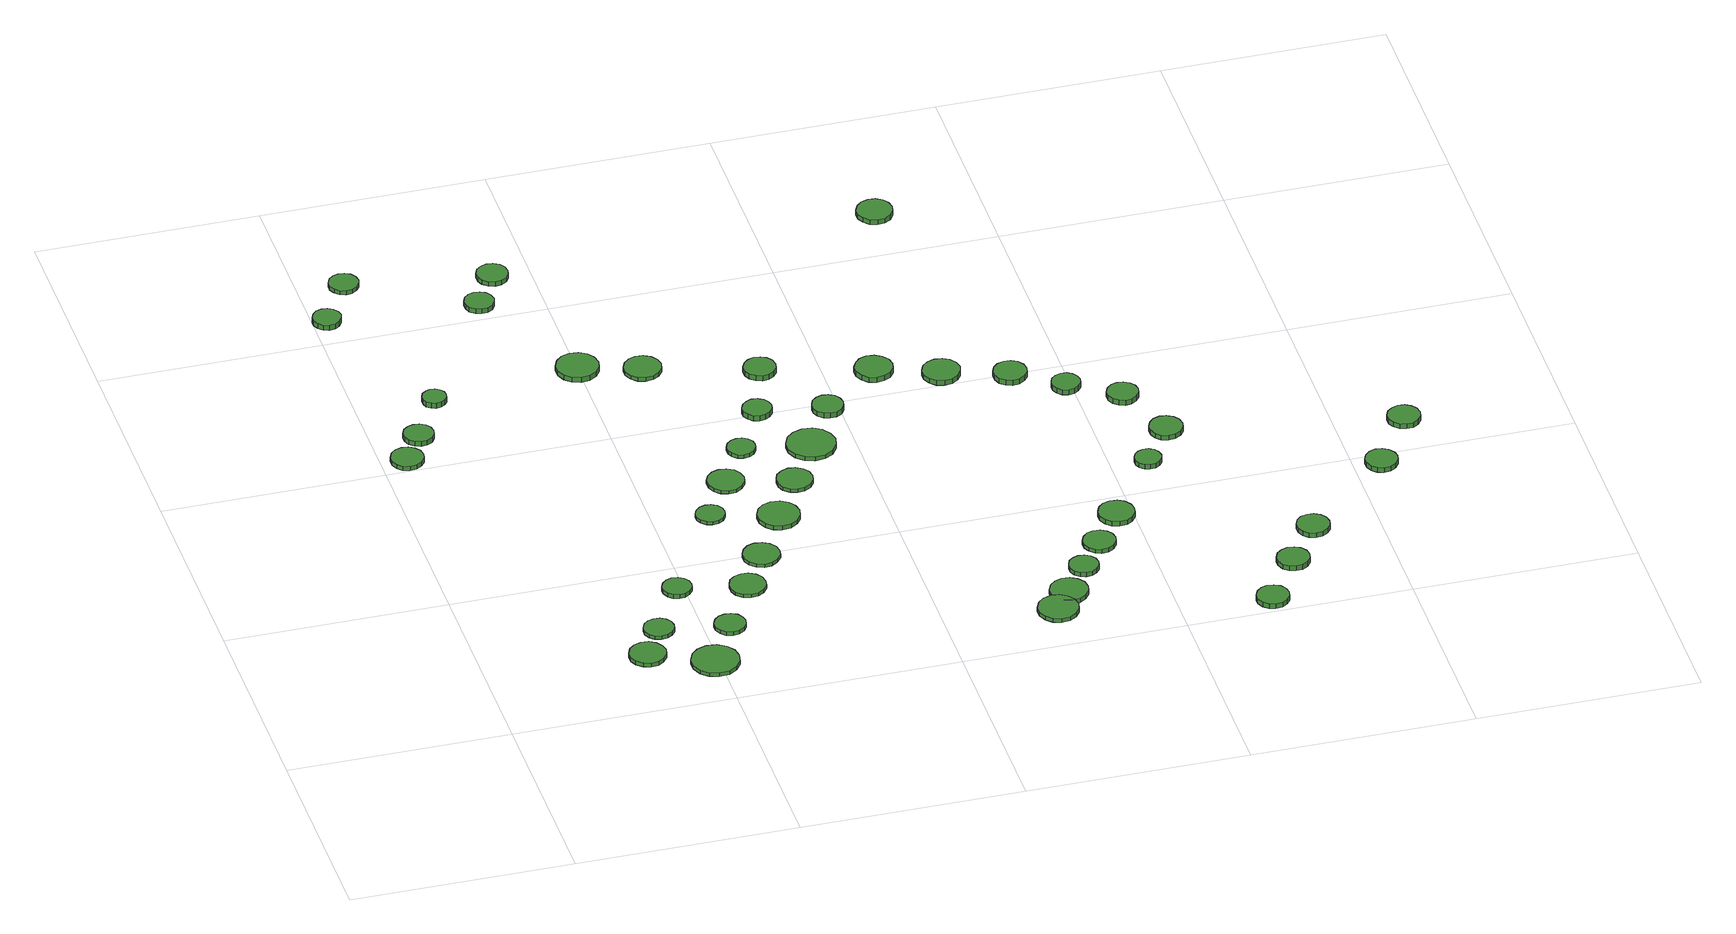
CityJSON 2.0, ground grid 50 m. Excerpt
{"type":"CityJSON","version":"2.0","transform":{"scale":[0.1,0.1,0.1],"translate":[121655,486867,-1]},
"CityObjects":{
"tree1":{"type":"SolitaryVegetationObject","attributes":{"function":"something"},"geometry":[{"type":"MultiSurface","lod":"1","boundaries":[[[0,1,2,3,4,5,6,7,8,9,10,11,12,13,14]],[[15,16,17,18,19,20,21,22,23,24,25,26,27,28,29]],[[0,29,28,1]],[[1,28,27,2]],[[2,27,26,3]],[[3,26,25,4]],[[4,25,24,5]],[[5,24,23,6]],[[6,23,22,7]],[[7,22,21,8]],[[8,21,20,9]],[[9,20,19,10]],[[10,19,18,11]],[[11,18,17,12]],[[12,17,16,13]],[[13,16,15,14]],[[14,15,29,0]]]}]},
"tree2":{"type":"SolitaryVegetationObject","attributes":{"function":"something"},"geometry":[{"type":"MultiSurface","lod":"1","boundaries":[[[30,31,32,33,34,35,36,37,38,39,40,41,42,43,44]],[[45,46,47,48,49,50,51,52,53,54,55,56,57,58,59]],[[30,59,58,31]],[[31,58,57,32]],[[32,57,56,33]],[[33,56,55,34]],[[34,55,54,35]],[[35,54,53,36]],[[36,53,52,37]],[[37,52,51,38]],[[38,51,50,39]],[[39,50,49,40]],[[40,49,48,41]],[[41,48,47,42]],[[42,47,46,43]],[[43,46,45,44]],[[44,45,59,30]]]}]},
"tree3":{"type":"SolitaryVegetationObject","attributes":{"function":"something"},"geometry":[{"type":"MultiSurface","lod":"1","boundaries":[[[60,61,62,63,64,65,66,67,68,69,70,71,72,73,74]],[[75,76,77,78,79,80,81,82,83,84,85,86,87,88,89]],[[60,89,88,61]],[[61,88,87,62]],[[62,87,86,63]],[[63,86,85,64]],[[64,85,84,65]],[[65,84,83,66]],[[66,83,82,67]],[[67,82,81,68]],[[68,81,80,69]],[[69,80,79,70]],[[70,79,78,71]],[[71,78,77,72]],[[72,77,76,73]],[[73,76,75,74]],[[74,75,89,60]]]}]},
"tree4":{"type":"SolitaryVegetationObject","attributes":{"function":"something"},"geometry":[{"type":"MultiSurface","lod":"1","boundaries":[[[90,91,92,93,94,95,96,97,98,99,100,101,102,103,104]],[[105,106,107,108,109,110,111,112,113,114,115,116,117,118,119]],[[90,119,118,91]],[[91,118,117,92]],[[92,117,116,93]],[[93,116,115,94]],[[94,115,114,95]],[[95,114,113,96]],[[96,113,112,97]],[[97,112,111,98]],[[98,111,110,99]],[[99,110,109,100]],[[100,109,108,101]],[[101,108,107,102]],[[102,107,106,103]],[[103,106,105,104]],[[104,105,119,90]]]}]},
"tree5":{"type":"SolitaryVegetationObject","attributes":{"function":"something"},"geometry":[{"type":"MultiSurface","lod":"1","boundaries":[[[120,121,122,123,124,125,126,127,128,129,130,131,132,133,134]],[[135,136,137,138,139,140,141,142,143,144,145,146,147,148,149]],[[120,149,148,121]],[[121,148,147,122]],[[122,147,146,123]],[[123,146,145,124]],[[124,145,144,125]],[[125,144,143,126]],[[126,143,142,127]],[[127,142,141,128]],[[128,141,140,129]],[[129,140,139,130]],[[130,139,138,131]],[[131,138,137,132]],[[132,137,136,133]],[[133,136,135,134]],[[134,135,149,120]]]}]},
"tree6":{"type":"SolitaryVegetationObject","attributes":{"function":"something"},"geometry":[{"type":"MultiSurface","lod":"1","boundaries":[[[150,151,152,153,154,155,156,157,158,159,160,161,162,163,164]],[[165,166,167,168,169,170,171,172,173,174,175,176,177,178,179]],[[150,179,178,151]],[[151,178,177,152]],[[152,177,176,153]],[[153,176,175,154]],[[154,175,174,155]],[[155,174,173,156]],[[156,173,172,157]],[[157,172,171,158]],[[158,171,170,159]],[[159,170,169,160]],[[160,169,168,161]],[[161,168,167,162]],[[162,167,166,163]],[[163,166,165,164]],[[164,165,179,150]]]}]},
"tree7":{"type":"SolitaryVegetationObject","attributes":{"function":"something"},"geometry":[{"type":"MultiSurface","lod":"1","boundaries":[[[180,181,182,183,184,185,186,187,188,189,190,191,192,193,194]],[[195,196,197,198,199,200,201,202,203,204,205,206,207,208,209]],[[180,209,208,181]],[[181,208,207,182]],[[182,207,206,183]],[[183,206,205,184]],[[184,205,204,185]],[[185,204,203,186]],[[186,203,202,187]],[[187,202,201,188]],[[188,201,200,189]],[[189,200,199,190]],[[190,199,198,191]],[[191,198,197,192]],[[192,197,196,193]],[[193,196,195,194]],[[194,195,209,180]]]}]},
"tree8":{"type":"SolitaryVegetationObject","attributes":{"function":"something"},"geometry":[{"type":"MultiSurface","lod":"1","boundaries":[[[210,211,212,213,214,215,216,217,218,219,220,221,222,223,224]],[[225,226,227,228,229,230,231,232,233,234,235,236,237,238,239]],[[210,239,238,211]],[[211,238,237,212]],[[212,237,236,213]],[[213,236,235,214]],[[214,235,234,215]],[[215,234,233,216]],[[216,233,232,217]],[[217,232,231,218]],[[218,231,230,219]],[[219,230,229,220]],[[220,229,228,221]],[[221,228,227,222]],[[222,227,226,223]],[[223,226,225,224]],[[224,225,239,210]]]}]},
"tree9":{"type":"SolitaryVegetationObject","attributes":{"function":"something"},"geometry":[{"type":"MultiSurface","lod":"1","boundaries":[[[240,241,242,243,244,245,246,247,248,249,250,251,252,253,254]],[[255,256,257,258,259,260,261,262,263,264,265,266,267,268,269]],[[240,269,268,241]],[[241,268,267,242]],[[242,267,266,243]],[[243,266,265,244]],[[244,265,264,245]],[[245,264,263,246]],[[246,263,262,247]],[[247,262,261,248]],[[248,261,260,249]],[[249,260,259,250]],[[250,259,258,251]],[[251,258,257,252]],[[252,257,256,253]],[[253,256,255,254]],[[254,255,269,240]]]}]},
"tree10":{"type":"SolitaryVegetationObject","attributes":{"function":"something"},"geometry":[{"type":"MultiSurface","lod":"1","boundaries":[[[270,271,272,273,274,275,276,277,278,279,280,281,282,283,284]],[[285,286,287,288,289,290,291,292,293,294,295,296,297,298,299]],[[270,299,298,271]],[[271,298,297,272]],[[272,297,296,273]],[[273,296,295,274]],[[274,295,294,275]],[[275,294,293,276]],[[276,293,292,277]],[[277,292,291,278]],[[278,291,290,279]],[[279,290,289,280]],[[280,289,288,281]],[[281,288,287,282]],[[282,287,286,283]],[[283,286,285,284]],[[284,285,299,270]]]}]},
"tree11":{"type":"SolitaryVegetationObject","attributes":{"function":"something"},"geometry":[{"type":"MultiSurface","lod":"1","boundaries":[[[300,301,302,303,304,305,306,307,308,309,310,311,312,313,314]],[[315,316,317,318,319,320,321,322,323,324,325,326,327,328,329]],[[300,329,328,301]],[[301,328,327,302]],[[302,327,326,303]],[[303,326,325,304]],[[304,325,324,305]],[[305,324,323,306]],[[306,323,322,307]],[[307,322,321,308]],[[308,321,320,309]],[[309,320,319,310]],[[310,319,318,311]],[[311,318,317,312]],[[312,317,316,313]],[[313,316,315,314]],[[314,315,329,300]]]}]},
"tree12":{"type":"SolitaryVegetationObject","attributes":{"function":"something"},"geometry":[{"type":"MultiSurface","lod":"1","boundaries":[[[330,331,332,333,334,335,336,337,338,339,340,341,342,343,344]],[[345,346,347,348,349,350,351,352,353,354,355,356,357,358,359]],[[330,359,358,331]],[[331,358,357,332]],[[332,357,356,333]],[[333,356,355,334]],[[334,355,354,335]],[[335,354,353,336]],[[336,353,352,337]],[[337,352,351,338]],[[338,351,350,339]],[[339,350,349,340]],[[340,349,348,341]],[[341,348,347,342]],[[342,347,346,343]],[[343,346,345,344]],[[344,345,359,330]]]}]},
"tree13":{"type":"SolitaryVegetationObject","attributes":{"function":"something"},"geometry":[{"type":"MultiSurface","lod":"1","boundaries":[[[360,361,362,363,364,365,366,367,368,369,370,371,372,373,374]],[[375,376,377,378,379,380,381,382,383,384,385,386,387,388,389]],[[360,389,388,361]],[[361,388,387,362]],[[362,387,386,363]],[[363,386,385,364]],[[364,385,384,365]],[[365,384,383,366]],[[366,383,382,367]],[[367,382,381,368]],[[368,381,380,369]],[[369,380,379,370]],[[370,379,378,371]],[[371,378,377,372]],[[372,377,376,373]],[[373,376,375,374]],[[374,375,389,360]]]}]},
"tree14":{"type":"SolitaryVegetationObject","attributes":{"function":"something"},"geometry":[{"type":"MultiSurface","lod":"1","boundaries":[[[390,391,392,393,394,395,396,397,398,399,400,401,402,403,404]],[[405,406,407,408,409,410,411,412,413,414,415,416,417,418,419]],[[390,419,418,391]],[[391,418,417,392]],[[392,417,416,393]],[[393,416,415,394]],[[394,415,414,395]],[[395,414,413,396]],[[396,413,412,397]],[[397,412,411,398]],[[398,411,410,399]],[[399,410,409,400]],[[400,409,408,401]],[[401,408,407,402]],[[402,407,406,403]],[[403,406,405,404]],[[404,405,419,390]]]}]},
"tree15":{"type":"SolitaryVegetationObject","attributes":{"function":"something"},"geometry":[{"type":"MultiSurface","lod":"1","boundaries":[[[420,421,422,423,424,425,426,427,428,429,430,431,432,433,434]],[[435,436,437,438,439,440,441,442,443,444,445,446,447,448,449]],[[420,449,448,421]],[[421,448,447,422]],[[422,447,446,423]],[[423,446,445,424]],[[424,445,444,425]],[[425,444,443,426]],[[426,443,442,427]],[[427,442,441,428]],[[428,441,440,429]],[[429,440,439,430]],[[430,439,438,431]],[[431,438,437,432]],[[432,437,436,433]],[[433,436,435,434]],[[434,435,449,420]]]}]},
"tree16":{"type":"SolitaryVegetationObject","attributes":{"function":"something"},"geometry":[{"type":"MultiSurface","lod":"1","boundaries":[[[450,451,452,453,454,455,456,457,458,459,460,461,462,463,464]],[[465,466,467,468,469,470,471,472,473,474,475,476,477,478,479]],[[450,479,478,451]],[[451,478,477,452]],[[452,477,476,453]],[[453,476,475,454]],[[454,475,474,455]],[[455,474,473,456]],[[456,473,472,457]],[[457,472,471,458]],[[458,471,470,459]],[[459,470,469,460]],[[460,469,468,461]],[[461,468,467,462]],[[462,467,466,463]],[[463,466,465,464]],[[464,465,479,450]]]}]},
"tree17":{"type":"SolitaryVegetationObject","attributes":{"function":"something"},"geometry":[{"type":"MultiSurface","lod":"1","boundaries":[[[480,481,482,483,484,485,486,487,488,489,490,491,492,493,494]],[[495,496,497,498,499,500,501,502,503,504,505,506,507,508,509]],[[480,509,508,481]],[[481,508,507,482]],[[482,507,506,483]],[[483,506,505,484]],[[484,505,504,485]],[[485,504,503,486]],[[486,503,502,487]],[[487,502,501,488]],[[488,501,500,489]],[[489,500,499,490]],[[490,499,498,491]],[[491,498,497,492]],[[492,497,496,493]],[[493,496,495,494]],[[494,495,509,480]]]}]},
"tree18":{"type":"SolitaryVegetationObject","attributes":{"function":"something"},"geometry":[{"type":"MultiSurface","lod":"1","boundaries":[[[510,511,512,513,514,515,516,517,518,519,520,521,522,523,524]],[[525,526,527,528,529,530,531,532,533,534,535,536,537,538,539]],[[510,539,538,511]],[[511,538,537,512]],[[512,537,536,513]],[[513,536,535,514]],[[514,535,534,515]],[[515,534,533,516]],[[516,533,532,517]],[[517,532,531,518]],[[518,531,530,519]],[[519,530,529,520]],[[520,529,528,521]],[[521,528,527,522]],[[522,527,526,523]],[[523,526,525,524]],[[524,525,539,510]]]}]},
"tree19":{"type":"SolitaryVegetationObject","attributes":{"function":"something"},"geometry":[{"type":"MultiSurface","lod":"1","boundaries":[[[540,541,542,543,544,545,546,547,548,549,550,551,552,553,554]],[[555,556,557,558,559,560,561,562,563,564,565,566,567,568,569]],[[540,569,568,541]],[[541,568,567,542]],[[542,567,566,543]],[[543,566,565,544]],[[544,565,564,545]],[[545,564,563,546]],[[546,563,562,547]],[[547,562,561,548]],[[548,561,560,549]],[[549,560,559,550]],[[550,559,558,551]],[[551,558,557,552]],[[552,557,556,553]],[[553,556,555,554]],[[554,555,569,540]]]}]},
"tree20":{"type":"SolitaryVegetationObject","attributes":{"function":"something"},"geometry":[{"type":"MultiSurface","lod":"1","boundaries":[[[570,571,572,573,574,575,576,577,578,579,580,581,582,583,584]],[[585,586,587,588,589,590,591,592,593,594,595,596,597,598,599]],[[570,599,598,571]],[[571,598,597,572]],[[572,597,596,573]],[[573,596,595,574]],[[574,595,594,575]],[[575,594,593,576]],[[576,593,592,577]],[[577,592,591,578]],[[578,591,590,579]],[[579,590,589,580]],[[580,589,588,581]],[[581,588,587,582]],[[582,587,586,583]],[[583,586,585,584]],[[584,585,599,570]]]}]},
"tree21":{"type":"SolitaryVegetationObject","attributes":{"function":"something"},"geometry":[{"type":"MultiSurface","lod":"1","boundaries":[[[600,601,602,603,604,605,606,607,608,609,610,611,612,613,614]],[[615,616,617,618,619,620,621,622,623,624,625,626,627,628,629]],[[600,629,628,601]],[[601,628,627,602]],[[602,627,626,603]],[[603,626,625,604]],[[604,625,624,605]],[[605,624,623,606]],[[606,623,622,607]],[[607,622,621,608]],[[608,621,620,609]],[[609,620,619,610]],[[610,619,618,611]],[[611,618,617,612]],[[612,617,616,613]],[[613,616,615,614]],[[614,615,629,600]]]}]},
"tree22":{"type":"SolitaryVegetationObject","attributes":{"function":"something"},"geometry":[{"type":"MultiSurface","lod":"1","boundaries":[[[630,631,632,633,634,635,636,637,638,639,640,641,642,643,644]],[[645,646,647,648,649,650,651,652,653,654,655,656,657,658,659]],[[630,659,658,631]],[[631,658,657,632]],[[632,657,656,633]],[[633,656,655,634]],[[634,655,654,635]],[[635,654,653,636]],[[636,653,652,637]],[[637,652,651,638]],[[638,651,650,639]],[[639,650,649,640]],[[640,649,648,641]],[[641,648,647,642]],[[642,647,646,643]],[[643,646,645,644]],[[644,645,659,630]]]}]},
"tree23":{"type":"SolitaryVegetationObject","attributes":{"function":"something"},"geometry":[{"type":"MultiSurface","lod":"1","boundaries":[[[660,661,662,663,664,665,666,667,668,669,670,671,672,673,674]],[[675,676,677,678,679,680,681,682,683,684,685,686,687,688,689]],[[660,689,688,661]],[[661,688,687,662]],[[662,687,686,663]],[[663,686,685,664]],[[664,685,684,665]],[[665,684,683,666]],[[666,683,682,667]],[[667,682,681,668]],[[668,681,680,669]],[[669,680,679,670]],[[670,679,678,671]],[[671,678,677,672]],[[672,677,676,673]],[[673,676,675,674]],[[674,675,689,660]]]}]},
"tree24":{"type":"SolitaryVegetationObject","attributes":{"function":"something"},"geometry":[{"type":"MultiSurface","lod":"1","boundaries":[[[690,691,692,693,694,695,696,697,698,699,700,701,702,703,704]],[[705,706,707,708,709,710,711,712,713,714,715,716,717,718,719]],[[690,719,718,691]],[[691,718,717,692]],[[692,717,716,693]],[[693,716,715,694]],[[694,715,714,695]],[[695,714,713,696]],[[696,713,712,697]],[[697,712,711,698]],[[698,711,710,699]],[[699,710,709,700]],[[700,709,708,701]],[[701,708,707,702]],[[702,707,706,703]],[[703,706,705,704]],[[704,705,719,690]]]}]},
"tree25":{"type":"SolitaryVegetationObject","attributes":{"function":"something"},"geometry":[{"type":"MultiSurface","lod":"1","boundaries":[[[720,721,722,723,724,725,726,727,728,729,730,731,732,733,734]],[[735,736,737,738,739,740,741,742,743,744,745,746,747,748,749]],[[720,749,748,721]],[[721,748,747,722]],[[722,747,746,723]],[[723,746,745,724]],[[724,745,744,725]],[[725,744,743,726]],[[726,743,742,727]],[[727,742,741,728]],[[728,741,740,729]],[[729,740,739,730]],[[730,739,738,731]],[[731,738,737,732]],[[732,737,736,733]],[[733,736,735,734]],[[734,735,749,720]]]}]},
"tree26":{"type":"SolitaryVegetationObject","attributes":{"function":"something"},"geometry":[{"type":"MultiSurface","lod":"1","boundaries":[[[750,751,752,753,754,755,756,757,758,759,760,761,762,763,764]],[[765,766,767,768,769,770,771,772,773,774,775,776,777,778,779]],[[750,779,778,751]],[[751,778,777,752]],[[752,777,776,753]],[[753,776,775,754]],[[754,775,774,755]],[[755,774,773,756]],[[756,773,772,757]],[[757,772,771,758]],[[758,771,770,759]],[[759,770,769,760]],[[760,769,768,761]],[[761,768,767,762]],[[762,767,766,763]],[[763,766,765,764]],[[764,765,779,750]]]}]},
"tree27":{"type":"SolitaryVegetationObject","attributes":{"function":"something"},"geometry":[{"type":"MultiSurface","lod":"1","boundaries":[[[780,781,782,783,784,785,786,787,788,789,790,791,792,793,794]],[[795,796,797,798,799,800,801,802,803,804,805,806,807,808,809]],[[780,809,808,781]],[[781,808,807,782]],[[782,807,806,783]],[[783,806,805,784]],[[784,805,804,785]],[[785,804,803,786]],[[786,803,802,787]],[[787,802,801,788]],[[788,801,800,789]],[[789,800,799,790]],[[790,799,798,791]],[[791,798,797,792]],[[792,797,796,793]],[[793,796,795,794]],[[794,795,809,780]]]}]},
"tree28":{"type":"SolitaryVegetationObject","attributes":{"function":"something"},"geometry":[{"type":"MultiSurface","lod":"1","boundaries":[[[810,811,812,813,814,815,816,817,818,819,820,821,822,823,824]],[[825,826,827,828,829,830,831,832,833,834,835,836,837,838,839]],[[810,839,838,811]],[[811,838,837,812]],[[812,837,836,813]],[[813,836,835,814]],[[814,835,834,815]],[[815,834,833,816]],[[816,833,832,817]],[[817,832,831,818]],[[818,831,830,819]],[[819,830,829,820]],[[820,829,828,821]],[[821,828,827,822]],[[822,827,826,823]],[[823,826,825,824]],[[824,825,839,810]]]}]},
"tree29":{"type":"SolitaryVegetationObject","attributes":{"function":"something"},"geometry":[{"type":"MultiSurface","lod":"1","boundaries":[[[840,841,842,843,844,845,846,847,848,849,850,851,852,853,854]],[[855,856,857,858,859,860,861,862,863,864,865,866,867,868,869]],[[840,869,868,841]],[[841,868,867,842]],[[842,867,866,843]],[[843,866,865,844]],[[844,865,864,845]],[[845,864,863,846]],[[846,863,862,847]],[[847,862,861,848]],[[848,861,860,849]],[[849,860,859,850]],[[850,859,858,851]],[[851,858,857,852]],[[852,857,856,853]],[[853,856,855,854]],[[854,855,869,840]]]}]},
"tree30":{"type":"SolitaryVegetationObject","attributes":{"function":"something"},"geometry":[{"type":"MultiSurface","lod":"1","boundaries":[[[870,871,872,873,874,875,876,877,878,879,880,881,882,883,884]],[[885,886,887,888,889,890,891,892,893,894,895,896,897,898,899]],[[870,899,898,871]],[[871,898,897,872]],[[872,897,896,873]],[[873,896,895,874]],[[874,895,894,875]],[[875,894,893,876]],[[876,893,892,877]],[[877,892,891,878]],[[878,891,890,879]],[[879,890,889,880]],[[880,889,888,881]],[[881,888,887,882]],[[882,887,886,883]],[[883,886,885,884]],[[884,885,899,870]]]}]},
"tree31":{"type":"SolitaryVegetationObject","attributes":{"function":"something"},"geometry":[{"type":"MultiSurface","lod":"1","boundaries":[[[900,901,902,903,904,905,906,907,908,909,910,911,912,913,914]],[[915,916,917,918,919,920,921,922,923,924,925,926,927,928,929]],[[900,929,928,901]],[[901,928,927,902]],[[902,927,926,903]],[[903,926,925,904]],[[904,925,924,905]],[[905,924,923,906]],[[906,923,922,907]],[[907,922,921,908]],[[908,921,920,909]],[[909,920,919,910]],[[910,919,918,911]],[[911,918,917,912]],[[912,917,916,913]],[[913,916,915,914]],[[914,915,929,900]]]}]},
"tree32":{"type":"SolitaryVegetationObject","attributes":{"function":"something"},"geometry":[{"type":"MultiSurface","lod":"1","boundaries":[[[930,931,932,933,934,935,936,937,938,939,940,941,942,943,944]],[[945,946,947,948,949,950,951,952,953,954,955,956,957,958,959]],[[930,959,958,931]],[[931,958,957,932]],[[932,957,956,933]],[[933,956,955,934]],[[934,955,954,935]],[[935,954,953,936]],[[936,953,952,937]],[[937,952,951,938]],[[938,951,950,939]],[[939,950,949,940]],[[940,949,948,941]],[[941,948,947,942]],[[942,947,946,943]],[[943,946,945,944]],[[944,945,959,930]]]}]},
"tree33":{"type":"SolitaryVegetationObject","attributes":{"function":"something"},"geometry":[{"type":"MultiSurface","lod":"1","boundaries":[[[960,961,962,963,964,965,966,967,968,969,970,971,972,973,974]],[[975,976,977,978,979,980,981,982,983,984,985,986,987,988,989]],[[960,989,988,961]],[[961,988,987,962]],[[962,987,986,963]],[[963,986,985,964]],[[964,985,984,965]],[[965,984,983,966]],[[966,983,982,967]],[[967,982,981,968]],[[968,981,980,969]],[[969,980,979,970]],[[970,979,978,971]],[[971,978,977,972]],[[972,977,976,973]],[[973,976,975,974]],[[974,975,989,960]]]}]},
"tree34":{"type":"SolitaryVegetationObject","attributes":{"function":"something"},"geometry":[{"type":"MultiSurface","lod":"1","boundaries":[[[990,991,992,993,994,995,996,997,998,999,1000,1001,1002,1003,1004]],[[1005,1006,1007,1008,1009,1010,1011,1012,1013,1014,1015,1016,1017,1018,1019]],[[990,1019,1018,991]],[[991,1018,1017,992]],[[992,1017,1016,993]],[[993,1016,1015,994]],[[994,1015,1014,995]],[[995,1014,1013,996]],[[996,1013,1012,997]],[[997,1012,1011,998]],[[998,1011,1010,999]],[[999,1010,1009,1000]],[[1000,1009,1008,1001]],[[1001,1008,1007,1002]],[[1002,1007,1006,1003]],[[1003,1006,1005,1004]],[[1004,1005,1019,990]]]}]},
"tree35":{"type":"SolitaryVegetationObject","attributes":{"function":"something"},"geometry":[{"type":"MultiSurface","lod":"1","boundaries":[[[1020,1021,1022,1023,1024,1025,1026,1027,1028,1029,1030,1031,1032,1033,1034]],[[1035,1036,1037,1038,1039,1040,1041,1042,1043,1044,1045,1046,1047,1048,1049]],[[1020,1049,1048,1021]],[[1021,1048,1047,1022]],[[1022,1047,1046,1023]],[[1023,1046,1045,1024]],[[1024,1045,1044,1025]],[[1025,1044,1043,1026]],[[1026,1043,1042,1027]],[[1027,1042,1041,1028]],[[1028,1041,1040,1029]],[[1029,1040,1039,1030]],[[1030,1039,1038,1031]],[[1031,1038,1037,1032]],[[1032,1037,1036,1033]],[[1033,1036,1035,1034]],[[1034,1035,1049,1020]]]}]},
"tree36":{"type":"SolitaryVegetationObject","attributes":{"function":"something"},"geometry":[{"type":"MultiSurface","lod":"1","boundaries":[[[1050,1051,1052,1053,1054,1055,1056,1057,1058,1059,1060,1061,1062,1063,1064]],[[1065,1066,1067,1068,1069,1070,1071,1072,1073,1074,1075,1076,1077,1078,1079]],[[1050,1079,1078,1051]],[[1051,1078,1077,1052]],[[1052,1077,1076,1053]],[[1053,1076,1075,1054]],[[1054,1075,1074,1055]],[[1055,1074,1073,1056]],[[1056,1073,1072,1057]],[[1057,1072,1071,1058]],[[1058,1071,1070,1059]],[[1059,1070,1069,1060]],[[1060,1069,1068,1061]],[[1061,1068,1067,1062]],[[1062,1067,1066,1063]],[[1063,1066,1065,1064]],[[1064,1065,1079,1050]]]}]},
"tree37":{"type":"SolitaryVegetationObject","attributes":{"function":"something"},"geometry":[{"type":"MultiSurface","lod":"1","boundaries":[[[1080,1081,1082,1083,1084,1085,1086,1087,1088,1089,1090,1091,1092,1093,1094]],[[1095,1096,1097,1098,1099,1100,1101,1102,1103,1104,1105,1106,1107,1108,1109]],[[1080,1109,1108,1081]],[[1081,1108,1107,1082]],[[1082,1107,1106,1083]],[[1083,1106,1105,1084]],[[1084,1105,1104,1085]],[[1085,1104,1103,1086]],[[1086,1103,1102,1087]],[[1087,1102,1101,1088]],[[1088,1101,1100,1089]],[[1089,1100,1099,1090]],[[1090,1099,1098,1091]],[[1091,1098,1097,1092]],[[1092,1097,1096,1093]],[[1093,1096,1095,1094]],[[1094,1095,1109,1080]]]}]},
"tree38":{"type":"SolitaryVegetationObject","attributes":{"function":"something"},"geometry":[{"type":"MultiSurface","lod":"1","boundaries":[[[1110,1111,1112,1113,1114,1115,1116,1117,1118,1119,1120,1121,1122,1123,1124]],[[1125,1126,1127,1128,1129,1130,1131,1132,1133,1134,1135,1136,1137,1138,1139]],[[1110,1139,1138,1111]],[[1111,1138,1137,1112]],[[1112,1137,1136,1113]],[[1113,1136,1135,1114]],[[1114,1135,1134,1115]],[[1115,1134,1133,1116]],[[1116,1133,1132,1117]],[[1117,1132,1131,1118]],[[1118,1131,1130,1119]],[[1119,1130,1129,1120]],[[1120,1129,1128,1121]],[[1121,1128,1127,1122]],[[1122,1127,1126,1123]],[[1123,1126,1125,1124]],[[1124,1125,1139,1110]]]}]},
"tree39":{"type":"SolitaryVegetationObject","attributes":{"function":"something"},"geometry":[{"type":"MultiSurface","lod":"1","boundaries":[[[1140,1141,1142,1143,1144,1145,1146,1147,1148,1149,1150,1151,1152,1153,1154]],[[1155,1156,1157,1158,1159,1160,1161,1162,1163,1164,1165,1166,1167,1168,1169]],[[1140,1169,1168,1141]],[[1141,1168,1167,1142]],[[1142,1167,1166,1143]],[[1143,1166,1165,1144]],[[1144,1165,1164,1145]],[[1145,1164,1163,1146]],[[1146,1163,1162,1147]],[[1147,1162,1161,1148]],[[1148,1161,1160,1149]],[[1149,1160,1159,1150]],[[1150,1159,1158,1151]],[[1151,1158,1157,1152]],[[1152,1157,1156,1153]],[[1153,1156,1155,1154]],[[1154,1155,1169,1140]]]}]},
"tree40":{"type":"SolitaryVegetationObject","attributes":{"function":"something"},"geometry":[{"type":"MultiSurface","lod":"1","boundaries":[[[1170,1171,1172,1173,1174,1175,1176,1177,1178,1179,1180,1181,1182,1183,1184]],[[1185,1186,1187,1188,1189,1190,1191,1192,1193,1194,1195,1196,1197,1198,1199]],[[1170,1199,1198,1171]],[[1171,1198,1197,1172]],[[1172,1197,1196,1173]],[[1173,1196,1195,1174]],[[1174,1195,1194,1175]],[[1175,1194,1193,1176]],[[1176,1193,1192,1177]],[[1177,1192,1191,1178]],[[1178,1191,1190,1179]],[[1179,1190,1189,1180]],[[1180,1189,1188,1181]],[[1181,1188,1187,1182]],[[1182,1187,1186,1183]],[[1183,1186,1185,1184]],[[1184,1185,1199,1170]]]}]},
"tree41":{"type":"SolitaryVegetationObject","attributes":{"function":"something"},"geometry":[{"type":"MultiSurface","lod":"1","boundaries":[[[1200,1201,1202,1203,1204,1205,1206,1207,1208,1209,1210,1211,1212,1213,1214]],[[1215,1216,1217,1218,1219,1220,1221,1222,1223,1224,1225,1226,1227,1228,1229]],[[1200,1229,1228,1201]],[[1201,1228,1227,1202]],[[1202,1227,1226,1203]],[[1203,1226,1225,1204]],[[1204,1225,1224,1205]],[[1205,1224,1223,1206]],[[1206,1223,1222,1207]],[[1207,1222,1221,1208]],[[1208,1221,1220,1209]],[[1209,1220,1219,1210]],[[1210,1219,1218,1211]],[[1211,1218,1217,1212]],[[1212,1217,1216,1213]],[[1213,1216,1215,1214]],[[1214,1215,1229,1200]]]}]},
"tree42":{"type":"SolitaryVegetationObject","attributes":{"function":"something"},"geometry":[{"type":"MultiSurface","lod":"1","boundaries":[[[1230,1231,1232,1233,1234,1235,1236,1237,1238,1239,1240,1241,1242,1243,1244]],[[1245,1246,1247,1248,1249,1250,1251,1252,1253,1254,1255,1256,1257,1258,1259]],[[1230,1259,1258,1231]],[[1231,1258,1257,1232]],[[1232,1257,1256,1233]],[[1233,1256,1255,1234]],[[1234,1255,1254,1235]],[[1235,1254,1253,1236]],[[1236,1253,1252,1237]],[[1237,1252,1251,1238]],[[1238,1251,1250,1239]],[[1239,1250,1249,1240]],[[1240,1249,1248,1241]],[[1241,1248,1247,1242]],[[1242,1247,1246,1243]],[[1243,1246,1245,1244]],[[1244,1245,1259,1230]]]}]},
"tree43":{"type":"SolitaryVegetationObject","attributes":{"function":"something"},"geometry":[{"type":"MultiSurface","lod":"1","boundaries":[[[1260,1261,1262,1263,1264,1265,1266,1267,1268,1269,1270,1271,1272,1273,1274]],[[1275,1276,1277,1278,1279,1280,1281,1282,1283,1284,1285,1286,1287,1288,1289]],[[1260,1289,1288,1261]],[[1261,1288,1287,1262]],[[1262,1287,1286,1263]],[[1263,1286,1285,1264]],[[1264,1285,1284,1265]],[[1265,1284,1283,1266]],[[1266,1283,1282,1267]],[[1267,1282,1281,1268]],[[1268,1281,1280,1269]],[[1269,1280,1279,1270]],[[1270,1279,1278,1271]],[[1271,1278,1277,1272]],[[1272,1277,1276,1273]],[[1273,1276,1275,1274]],[[1274,1275,1289,1260]]]}]}
},
"vertices":[
[94,1036,17],[91,1051,17],[82,1063,17],[69,1071,17],[54,1073,17],[39,1068,17],[28,1058,17],[22,1044,17],[22,1029,17],[28,1015,17],[39,1005,17],[54,1000,17],[69,1002,17],[82,1010,17],[91,1022,17],[91,1022,6],[82,1010,6],[69,1002,6],[54,1000,6],[39,1005,6],[28,1015,6],[22,1029,6],[22,1044,6],[28,1058,6],[39,1068,6],[54,1073,6],[69,1071,6],[82,1063,6],[91,1051,6],[94,1036,6],
[398,199,16],[394,215,16],[384,229,16],[370,238,16],[353,239,16],[337,234,16],[324,223,16],[317,207,16],[317,190,16],[324,175,16],[337,164,16],[353,158,16],[370,160,16],[384,169,16],[394,182,16],[394,182,6],[384,169,6],[370,160,6],[353,158,6],[337,164,6],[324,175,6],[317,190,6],[317,207,6],[324,223,6],[337,234,6],[353,239,6],[370,238,6],[384,229,6],[394,215,6],[398,199,6],
[138,1114,18],[135,1128,18],[127,1139,18],[115,1146,18],[101,1147,18],[88,1143,18],[77,1134,18],[71,1121,18],[71,1107,18],[77,1094,18],[88,1085,18],[101,1081,18],[115,1082,18],[127,1089,18],[135,1100,18],[135,1100,6],[127,1089,6],[115,1082,6],[101,1081,6],[88,1085,6],[77,1094,6],[71,1107,6],[71,1121,6],[77,1134,6],[88,1143,6],[101,1147,6],[115,1146,6],[127,1139,6],[135,1128,6],[138,1114,6],
[439,283,16],[436,297,16],[428,308,16],[416,315,16],[402,316,16],[388,312,16],[378,303,16],[372,290,16],[372,276,16],[378,263,16],[388,254,16],[402,250,16],[416,251,16],[428,258,16],[436,269,16],[436,269,7],[428,258,7],[416,251,7],[402,250,7],[388,254,7],[378,263,7],[372,276,7],[372,290,7],[378,303,7],[388,312,7],[402,316,7],[416,315,7],[428,308,7],[436,297,7],[439,283,7],
[63,1581,19],[60,1594,19],[52,1604,19],[41,1611,19],[28,1612,19],[15,1608,19],[6,1599,19],[0,1587,19],[0,1574,19],[6,1562,19],[15,1553,19],[28,1549,19],[41,1551,19],[52,1557,19],[60,1568,19],[60,1568,6],[52,1557,6],[41,1551,6],[28,1549,6],[15,1553,6],[6,1562,6],[0,1574,6],[0,1587,6],[6,1599,6],[15,1608,6],[28,1612,6],[41,1611,6],[52,1604,6],[60,1594,6],[63,1581,6],
[543,138,15],[539,160,15],[526,177,15],[507,189,15],[484,191,15],[463,184,15],[447,169,15],[438,149,15],[438,127,15],[447,106,15],[463,92,15],[484,85,15],[507,87,15],[526,98,15],[539,116,15],[539,116,6],[526,98,6],[507,87,6],[484,85,6],[463,92,6],[447,106,6],[438,127,6],[438,149,6],[447,169,6],[463,184,6],[484,191,6],[507,189,6],[526,177,6],[539,160,6],[543,138,6],
[198,1228,24],[196,1239,24],[189,1248,24],[179,1254,24],[168,1255,24],[158,1251,24],[149,1244,24],[145,1234,24],[145,1223,24],[149,1212,24],[158,1205,24],[168,1201,24],[179,1203,24],[189,1208,24],[196,1217,24],[196,1217,11],[189,1208,11],[179,1203,11],[168,1201,11],[158,1205,11],[149,1212,11],[145,1223,11],[145,1234,11],[149,1244,11],[158,1251,11],[168,1255,11],[179,1254,11],[189,1248,11],[196,1239,11],[198,1228,11],
[516,418,17],[513,431,17],[505,442,17],[493,449,17],[480,451,17],[467,446,17],[457,437,17],[451,425,17],[451,412,17],[457,399,17],[467,390,17],[480,386,17],[493,387,17],[505,394,17],[513,405,17],[513,405,7],[505,394,7],[493,387,7],[480,386,7],[467,390,7],[457,399,7],[451,412,7],[451,425,7],[457,437,7],[467,446,7],[480,451,7],[493,449,7],[505,442,7],[513,431,7],[516,418,7],
[135,1699,16],[132,1713,16],[124,1724,16],[112,1731,16],[98,1732,16],[85,1728,16],[75,1719,16],[69,1706,16],[69,1692,16],[75,1680,16],[85,1671,16],[98,1666,16],[112,1668,16],[124,1675,16],[132,1686,16],[132,1686,6],[124,1675,6],[112,1668,6],[98,1666,6],[85,1671,6],[75,1680,6],[69,1692,6],[69,1706,6],[75,1719,6],[85,1728,6],[98,1732,6],[112,1731,6],[124,1724,6],[132,1713,6],[135,1699,6],
[591,258,16],[588,272,16],[580,284,16],[567,291,16],[553,292,16],[539,288,16],[528,278,16],[522,265,16],[522,250,16],[528,237,16],[539,227,16],[553,223,16],[567,224,16],[580,232,16],[588,243,16],[588,243,7],[580,232,7],[567,224,7],[553,223,7],[539,227,7],[528,237,7],[522,250,7],[522,265,7],[528,278,7],[539,288,7],[553,292,7],[567,291,7],[580,284,7],[588,272,7],[591,258,7],
[672,388,15],[669,405,15],[659,418,15],[644,427,15],[628,428,15],[612,423,15],[599,412,15],[593,397,15],[593,380,15],[599,365,15],[612,353,15],[628,348,15],[644,350,15],[659,358,15],[669,372,15],[669,372,7],[659,358,7],[644,350,7],[628,348,7],[612,353,7],[599,365,7],[593,380,7],[593,397,7],[599,412,7],[612,423,7],[628,428,7],[644,427,7],[659,418,7],[669,405,7],[672,388,7],
[657,661,16],[655,674,16],[647,685,16],[635,692,16],[622,693,16],[609,689,16],[599,680,16],[593,668,16],[593,654,16],[599,642,16],[609,633,16],[622,629,16],[635,630,16],[647,637,16],[655,648,16],[655,648,8],[647,637,8],[635,630,8],[622,629,8],[609,633,8],[599,642,8],[593,654,8],[593,668,8],[599,680,8],[609,689,8],[622,693,8],[635,692,8],[647,685,8],[655,674,8],[657,661,8],
[393,1547,22],[390,1561,22],[382,1572,22],[370,1578,22],[357,1580,22],[344,1576,22],[333,1567,22],[328,1554,22],[328,1541,22],[333,1528,22],[344,1519,22],[357,1515,22],[370,1516,22],[382,1523,22],[390,1534,22],[390,1534,10],[382,1523,10],[370,1516,10],[357,1515,10],[344,1519,10],[333,1528,10],[328,1541,10],[328,1554,10],[333,1567,10],[344,1576,10],[357,1580,10],[370,1578,10],[382,1572,10],[390,1561,10],[393,1547,10],
[731,489,15],[728,506,15],[717,520,15],[703,528,15],[686,530,15],[669,525,15],[657,513,15],[650,498,15],[650,481,15],[657,465,15],[669,454,15],[686,448,15],[703,450,15],[717,459,15],[728,472,15],[728,472,7],[717,459,7],[703,450,7],[686,448,7],[669,454,7],[657,465,7],[650,481,7],[650,498,7],[657,513,7],[669,525,7],[686,530,7],[703,528,7],[717,520,7],[728,506,7],[731,489,7],
[546,1265,18],[542,1284,18],[531,1300,18],[514,1310,18],[494,1312,18],[475,1306,18],[461,1293,18],[453,1275,18],[453,1255,18],[461,1237,18],[475,1224,18],[494,1218,18],[514,1220,18],[531,1230,18],[542,1246,18],[542,1246,6],[531,1230,6],[514,1220,6],[494,1218,6],[475,1224,6],[461,1237,6],[453,1255,6],[453,1275,6],[461,1293,6],[475,1306,6],[494,1312,6],[514,1310,6],[531,1300,6],[542,1284,6],[546,1265,6],
[451,1646,17],[448,1660,17],[440,1672,17],[427,1679,17],[413,1681,17],[399,1676,17],[388,1667,17],[382,1653,17],[382,1639,17],[388,1626,17],[399,1616,17],[413,1611,17],[427,1613,17],[440,1620,17],[448,1632,17],[448,1632,6],[440,1620,6],[427,1613,6],[413,1611,6],[399,1616,6],[388,1626,6],[382,1639,6],[382,1653,6],[388,1667,6],[399,1676,6],[413,1681,6],[427,1679,6],[440,1672,6],[448,1660,6],[451,1646,6],
[732,773,15],[728,790,15],[718,804,15],[703,812,15],[686,814,15],[670,809,15],[657,797,15],[650,782,15],[650,764,15],[657,749,15],[670,737,15],[686,732,15],[703,733,15],[718,742,15],[728,756,15],[728,756,7],[718,742,7],[703,733,7],[686,732,7],[670,737,7],[657,749,7],[650,764,7],[650,782,7],[657,797,7],[670,809,7],[686,814,7],[703,812,7],[718,804,7],[728,790,7],[732,773,7],
[812,619,17],[808,638,17],[797,654,17],[780,664,17],[760,666,17],[741,660,17],[727,647,17],[719,629,17],[719,609,17],[727,591,17],[741,578,17],[760,572,17],[780,574,17],[797,584,17],[808,600,17],[808,600,7],[797,584,7],[780,574,7],[760,572,7],[741,578,7],[727,591,7],[719,609,7],[719,629,7],[727,647,7],[741,660,7],[760,666,7],[780,664,7],[797,654,7],[808,638,7],[812,619,7],
[674,1225,16],[670,1242,16],[660,1256,16],[645,1264,16],[628,1266,16],[612,1261,16],[599,1249,16],[592,1234,16],[592,1216,16],[599,1201,16],[612,1189,16],[628,1184,16],[645,1186,16],[660,1194,16],[670,1208,16],[670,1208,6],[660,1194,6],[645,1186,6],[628,1184,6],[612,1189,6],[599,1201,6],[592,1216,6],[592,1234,6],[599,1249,6],[612,1261,6],[628,1266,6],[645,1264,6],[660,1256,6],[670,1242,6],[674,1225,6],
[787,884,15],[785,897,15],[777,907,15],[766,914,15],[753,915,15],[740,911,15],[730,902,15],[725,890,15],[725,877,15],[730,865,15],[740,856,15],[753,852,15],[766,854,15],[777,860,15],[785,871,15],[785,871,6],[777,860,6],[766,854,6],[753,852,6],[740,856,6],[730,865,6],[725,877,6],[725,890,6],[730,902,6],[740,911,6],[753,915,6],[766,914,6],[777,907,6],[785,897,6],[787,884,6],
[874,739,15],[871,755,15],[861,768,15],[846,777,15],[830,779,15],[814,773,15],[801,762,15],[795,747,15],[795,730,15],[801,715,15],[814,704,15],[830,699,15],[846,700,15],[861,709,15],[871,722,15],[871,722,6],[861,709,6],[846,700,6],[830,699,6],[814,704,6],[801,715,6],[795,730,6],[795,747,6],[801,762,6],[814,773,6],[830,779,6],[846,777,6],[861,768,6],[871,755,6],[874,739,6],
[859,1009,19],[856,1022,19],[848,1033,19],[836,1040,19],[823,1042,19],[810,1037,19],[800,1028,19],[794,1016,19],[794,1002,19],[800,990,19],[810,981,19],[823,976,19],[836,978,19],[848,985,19],[856,996,19],[856,996,6],[848,985,6],[836,978,6],[823,976,6],[810,981,6],[800,990,6],[794,1002,6],[794,1016,6],[800,1028,6],[810,1037,6],[823,1042,6],[836,1040,6],[848,1033,6],[856,1022,6],[859,1009,6],
[958,856,16],[953,878,16],[940,897,16],[920,908,16],[898,910,16],[876,903,16],[859,888,16],[850,867,16],[850,845,16],[859,824,16],[876,809,16],[898,802,16],[920,804,16],[940,815,16],[953,834,16],[953,834,6],[940,815,6],[920,804,6],[898,802,6],[876,809,6],[859,824,6],[850,845,6],[850,867,6],[859,888,6],[876,903,6],[898,910,6],[920,908,6],[940,897,6],[953,878,6],[958,856,6],
[907,1150,22],[904,1165,22],[895,1177,22],[882,1184,22],[868,1186,22],[854,1181,22],[843,1171,22],[836,1157,22],[836,1143,22],[843,1129,22],[854,1119,22],[868,1114,22],[882,1116,22],[895,1123,22],[904,1135,22],[904,1135,9],[895,1123,9],[882,1116,9],[868,1114,9],[854,1119,9],[843,1129,9],[836,1143,9],[836,1157,9],[843,1171,9],[854,1181,9],[868,1186,9],[882,1184,9],[895,1177,9],[904,1165,9],[907,1150,9],
[1009,979,20],[1006,993,20],[998,1005,20],[985,1012,20],[971,1014,20],[957,1009,20],[946,999,20],[941,986,20],[941,972,20],[946,959,20],[957,949,20],[971,945,20],[985,946,20],[998,953,20],[1006,965,20],[1006,965,7],[998,953,7],[985,946,7],[971,945,7],[957,949,7],[946,959,7],[941,972,7],[941,986,7],[946,999,7],[957,1009,7],[971,1014,7],[985,1012,7],[998,1005,7],[1006,993,7],[1009,979,7],
[1293,126,16],[1289,144,16],[1278,160,16],[1262,169,16],[1243,171,16],[1225,165,16],[1212,153,16],[1204,135,16],[1204,117,16],[1212,100,16],[1225,87,16],[1243,81,16],[1262,83,16],[1278,93,16],[1289,108,16],[1289,108,6],[1278,93,6],[1262,83,6],[1243,81,6],[1225,87,6],[1212,100,6],[1204,117,6],[1204,135,6],[1212,153,6],[1225,165,6],[1243,171,6],[1262,169,6],[1278,160,6],[1289,144,6],[1293,126,6],
[1330,184,16],[1327,201,16],[1316,215,16],[1301,224,16],[1283,226,16],[1267,220,16],[1254,209,16],[1246,192,16],[1246,175,16],[1254,159,16],[1267,147,16],[1283,142,16],[1301,143,16],[1316,152,16],[1327,166,16],[1327,166,6],[1316,152,6],[1301,143,6],[1283,142,6],[1267,147,6],[1254,159,6],[1246,175,6],[1246,192,6],[1254,209,6],[1267,220,6],[1283,226,6],[1301,224,6],[1316,215,6],[1327,201,6],[1330,184,6],
[1376,263,17],[1373,277,17],[1365,288,17],[1353,295,17],[1339,296,17],[1327,292,17],[1316,283,17],[1311,270,17],[1311,257,17],[1316,244,17],[1327,235,17],[1339,231,17],[1353,232,17],[1365,239,17],[1373,250,17],[1373,250,6],[1365,239,6],[1353,232,6],[1339,231,6],[1327,235,6],[1316,244,6],[1311,257,6],[1311,270,6],[1316,283,6],[1327,292,6],[1339,296,6],[1353,295,6],[1365,288,6],[1373,277,6],[1376,263,6],
[1149,1088,19],[1146,1105,19],[1135,1119,19],[1120,1128,19],[1103,1130,19],[1086,1125,19],[1074,1113,19],[1066,1097,19],[1066,1080,19],[1074,1064,19],[1086,1052,19],[1103,1047,19],[1120,1049,19],[1135,1057,19],[1146,1071,19],[1146,1071,6],[1135,1057,6],[1120,1049,6],[1103,1047,6],[1086,1052,6],[1074,1064,6],[1066,1080,6],[1066,1097,6],[1074,1113,6],[1086,1125,6],[1103,1130,6],[1120,1128,6],[1135,1119,6],[1146,1105,6],[1149,1088,6],
[1436,342,16],[1433,357,16],[1424,369,16],[1411,377,16],[1395,378,16],[1381,374,16],[1370,363,16],[1364,350,16],[1364,334,16],[1370,321,16],[1381,310,16],[1395,306,16],[1411,307,16],[1424,315,16],[1433,327,16],[1433,327,6],[1424,315,6],[1411,307,6],[1395,306,6],[1381,310,6],[1370,321,6],[1364,334,6],[1364,350,6],[1370,363,6],[1381,374,6],[1395,378,6],[1411,377,6],[1424,369,6],[1433,357,6],[1436,342,6],
[1286,1041,17],[1282,1058,17],[1272,1072,17],[1257,1080,17],[1240,1082,17],[1223,1077,17],[1210,1065,17],[1203,1049,17],[1203,1032,17],[1210,1016,17],[1223,1004,17],[1240,999,17],[1257,1001,17],[1272,1010,17],[1282,1024,17],[1282,1024,5],[1272,1010,5],[1257,1001,5],[1240,999,5],[1223,1004,5],[1210,1016,5],[1203,1032,5],[1203,1049,5],[1210,1065,5],[1223,1077,5],[1240,1082,5],[1257,1080,5],[1272,1072,5],[1282,1058,5],[1286,1041,5],
[1503,434,17],[1500,450,17],[1490,464,17],[1476,472,17],[1459,474,17],[1443,469,17],[1431,458,17],[1424,442,17],[1424,426,17],[1431,410,17],[1443,399,17],[1459,394,17],[1476,396,17],[1490,404,17],[1500,418,17],[1500,418,5],[1490,404,5],[1476,396,5],[1459,394,5],[1443,399,5],[1431,410,5],[1424,426,5],[1424,442,5],[1431,458,5],[1443,469,5],[1459,474,5],[1476,472,5],[1490,464,5],[1500,450,5],[1503,434,5],
[1421,995,19],[1418,1010,19],[1409,1023,19],[1395,1031,19],[1380,1032,19],[1365,1027,19],[1354,1017,19],[1348,1003,19],[1348,988,19],[1354,973,19],[1365,963,19],[1380,958,19],[1395,960,19],[1409,968,19],[1418,980,19],[1418,980,6],[1409,968,6],[1395,960,6],[1380,958,6],[1365,963,6],[1354,973,6],[1348,988,6],[1348,1003,6],[1354,1017,6],[1365,1027,6],[1380,1032,6],[1395,1031,6],[1409,1023,6],[1418,1010,6],[1421,995,6],
[1737,41,20],[1734,55,20],[1725,68,20],[1712,75,20],[1697,77,20],[1683,72,20],[1672,62,20],[1665,48,20],[1665,33,20],[1672,19,20],[1683,9,20],[1697,5,20],[1712,6,20],[1725,14,20],[1734,26,20],[1734,26,8],[1725,14,8],[1712,6,8],[1697,5,8],[1683,9,8],[1672,19,8],[1665,33,8],[1665,48,8],[1672,62,8],[1683,72,8],[1697,77,8],[1712,75,8],[1725,68,8],[1734,55,8],[1737,41,8],
[1305,1646,22],[1301,1662,22],[1292,1675,22],[1277,1684,22],[1261,1685,22],[1245,1680,22],[1233,1669,22],[1226,1654,22],[1226,1638,22],[1233,1623,22],[1245,1611,22],[1261,1606,22],[1277,1608,22],[1292,1616,22],[1301,1630,22],[1301,1630,10],[1292,1616,10],[1277,1608,10],[1261,1606,10],[1245,1611,10],[1233,1623,10],[1226,1638,10],[1226,1654,10],[1233,1669,10],[1245,1680,10],[1261,1685,10],[1277,1684,10],[1292,1675,10],[1301,1662,10],[1305,1646,10],
[1611,604,21],[1608,617,21],[1601,627,21],[1590,633,21],[1578,634,21],[1566,630,21],[1557,622,21],[1552,611,21],[1552,598,21],[1557,587,21],[1566,579,21],[1578,575,21],[1590,576,21],[1601,582,21],[1608,592,21],[1608,592,9],[1601,582,9],[1590,576,9],[1578,575,9],[1566,579,9],[1557,587,9],[1552,598,9],[1552,611,9],[1557,622,9],[1566,630,9],[1578,634,9],[1590,633,9],[1601,627,9],[1608,617,9],[1611,604,9],
[1519,920,22],[1516,933,22],[1508,944,22],[1497,951,22],[1484,952,22],[1471,948,22],[1461,939,22],[1456,927,22],[1456,913,22],[1461,901,22],[1471,892,22],[1484,888,22],[1497,889,22],[1508,896,22],[1516,907,22],[1516,907,9],[1508,896,9],[1497,889,9],[1484,888,9],[1471,892,9],[1461,901,9],[1456,913,9],[1456,927,9],[1461,939,9],[1471,948,9],[1484,952,9],[1497,951,9],[1508,944,9],[1516,933,9],[1519,920,9],
[1817,165,20],[1814,180,20],[1805,192,20],[1792,199,20],[1777,201,20],[1763,196,20],[1751,186,20],[1745,172,20],[1745,157,20],[1751,143,20],[1763,133,20],[1777,129,20],[1792,130,20],[1805,138,20],[1814,150,20],[1814,150,8],[1805,138,8],[1792,130,8],[1777,129,8],[1763,133,8],[1751,143,8],[1745,157,8],[1745,172,8],[1751,186,8],[1763,196,8],[1777,201,8],[1792,199,8],[1805,192,8],[1814,180,8],[1817,165,8],
[1626,843,29],[1623,857,29],[1614,868,29],[1602,875,29],[1588,877,29],[1574,873,29],[1563,863,29],[1557,850,29],[1557,835,29],[1563,822,29],[1574,813,29],[1588,808,29],[1602,810,29],[1614,817,29],[1623,828,29],[1623,828,16],[1614,817,16],[1602,810,16],[1588,808,16],[1574,813,16],[1563,822,16],[1557,835,16],[1557,850,16],[1563,863,16],[1574,873,16],[1588,877,16],[1602,875,16],[1614,868,16],[1623,857,16],[1626,843,16],
[1684,699,26],[1681,714,26],[1672,726,26],[1658,734,26],[1643,736,26],[1628,731,26],[1617,720,26],[1611,706,26],[1611,691,26],[1617,677,26],[1628,666,26],[1643,662,26],[1658,663,26],[1672,671,26],[1681,684,26],[1681,684,14],[1672,671,14],[1658,663,14],[1643,662,14],[1628,666,14],[1617,677,14],[1611,691,14],[1611,706,14],[1617,720,14],[1628,731,14],[1643,736,14],[1658,734,14],[1672,726,14],[1681,714,14],[1684,699,14],
[1891,272,20],[1888,287,20],[1879,299,20],[1866,307,20],[1851,308,20],[1836,304,20],[1825,294,20],[1819,280,20],[1819,265,20],[1825,251,20],[1836,241,20],[1851,236,20],[1866,238,20],[1879,245,20],[1888,257,20],[1888,257,8],[1879,245,8],[1866,238,8],[1851,236,8],[1836,241,8],[1825,251,8],[1819,265,8],[1819,280,8],[1825,294,8],[1836,304,8],[1851,308,8],[1866,307,8],[1879,299,8],[1888,287,8],[1891,272,8],
[2096,464,21],[2093,479,21],[2084,491,21],[2071,499,21],[2056,501,21],[2042,496,21],[2031,486,21],[2025,472,21],[2025,457,21],[2031,443,21],[2042,433,21],[2056,428,21],[2071,430,21],[2084,437,21],[2093,450,21],[2093,450,9],[2084,437,9],[2071,430,9],[2056,428,9],[2042,433,9],[2031,443,9],[2025,457,9],[2025,472,9],[2031,486,9],[2042,496,9],[2056,501,9],[2071,499,9],[2084,491,9],[2093,479,9],[2096,464,9],
[2185,604,24],[2182,619,24],[2173,631,24],[2160,639,24],[2145,640,24],[2131,635,24],[2119,625,24],[2113,612,24],[2113,596,24],[2119,583,24],[2131,573,24],[2145,568,24],[2160,569,24],[2173,577,24],[2182,589,24],[2182,589,12],[2173,577,12],[2160,569,12],[2145,568,12],[2131,573,12],[2119,583,12],[2113,596,12],[2113,612,12],[2119,625,12],[2131,635,12],[2145,640,12],[2160,639,12],[2173,631,12],[2182,619,12],[2185,604,12]
]}
